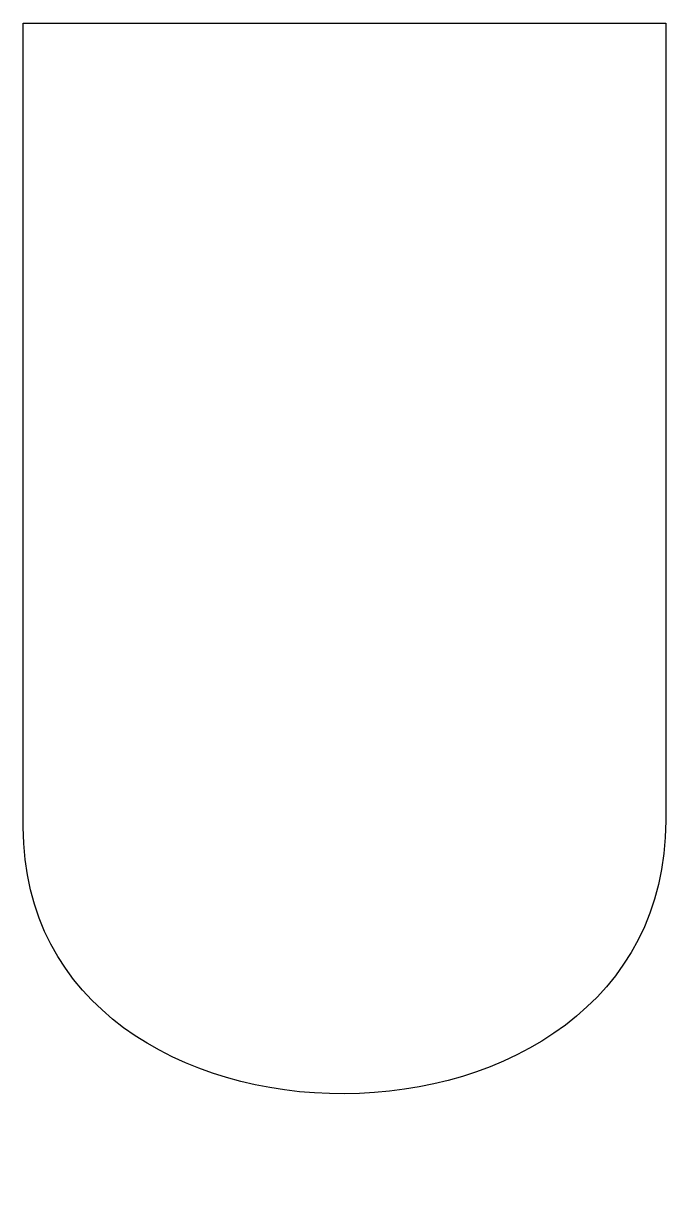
# Model space of a CAD drawing. Header units: centimetres. Extents: x -2.58 to 2.58, y -5.02 to 4.3.
import ezdxf

# ---------------------------------------------------------------- set-up
doc = ezdxf.new("R2010")
doc.units = ezdxf.units.CM
doc.header["$MEASUREMENT"] = 0
doc.layers.add('Camada 1', color=7, linetype='Continuous')

msp = doc.modelspace()

# ---------------------------------------------------------------- linework, layer by layer
at = {"layer": 'Camada 1'}
msp.add_open_spline([(2.5761, -2.10417), (2.5761, -1.21951), (2.5761, 4.29658), (2.5761, 4.29658), (2.5761, 4.29658), (2.5761, 4.29658), (-2.5761, 4.29658), (-2.5761, 4.29658), (-2.5761, 4.29658), (-2.5761, 4.29658), (-2.5761, -1.27179), (-2.5761, -2.15645), (-2.5761, -2.15645), (-2.5761, -5.01863), (2.5761, -5.01863), (2.5761, -2.10417)], degree=3, knots=[0, 0, 0, 0, 0.2, 0.2, 0.2, 0.2, 0.4, 0.4, 0.4, 0.4, 0.6, 0.6, 0.6, 0.6, 1, 1, 1, 1], dxfattribs=at)

doc.saveas('drawing.dxf')
